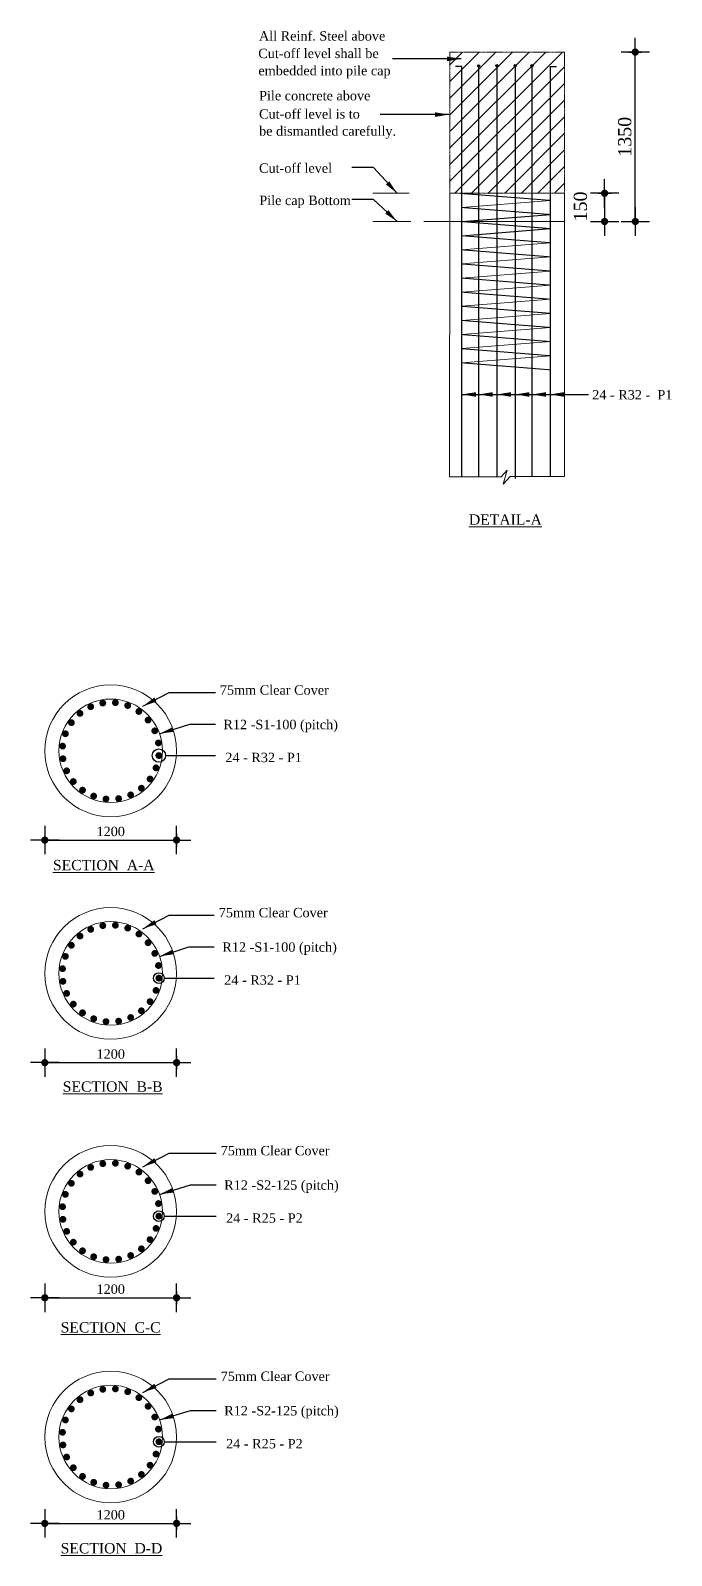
# Model space of a CAD drawing. Header units: millimetres. Extents: x -684453 to 35267, y -286696 to 273430.
# Drawn here: x -91468 to -88063, y 197124 to 205224 of the extents above; entities that cross this region are included whole.
import ezdxf

# ---------------------------------------------------------------- set-up
doc = ezdxf.new("R2010")
doc.units = ezdxf.units.MM
doc.header["$PDMODE"] = 2
doc.linetypes.add('DASHED2', pattern=[0.375, 0.25, -0.125])
doc.linetypes.add('DASHEDX2', pattern=[38.1, 25.4, -12.7])
doc.layers.get('Defpoints').update_dxf_attribs({"lineweight": 13})
for name, color, linetype, lineweight in [('Binder', 136, 'Continuous', 15), ('dim', 4, 'Continuous', 25), ('Dimision', 4, 'Continuous', 9), ('hatch', 65, 'Continuous', 9), ('L.L', 200, 'Continuous', 20), ('Reinf.', 12, 'Continuous', 30), ('Text', 7, 'Continuous', 15)]:
    doc.layers.add(name, color=color, linetype=linetype, lineweight=lineweight)
doc.styles.get("Standard").update_dxf_attribs({"font": 'times.ttf'})
doc.dimstyles.new('ALTER', dxfattribs={"dimtxt": 110, "dimasz": 65, "dimexe": 95, "dimexo": 100, "dimgap": 30, "dimtad": 1, "dimdec": 0, "dimzin": 0, "dimdsep": 46, "dimtxsty": 'Standard', "dimblk": 'DOT', "dimcen": 35, "dimadec": 0, "dimazin": 0, "dimtfac": 1, "dimtdec": 0, "dimtofl": 0, "dimtmove": 0, "dimatfit": 3, "dimfxl": 1, "dimtolj": 1, "dimtzin": 0, "dimarcsym": 0})
doc.dimstyles.new('ISO-70', dxfattribs={"dimscale": 0, "dimtxt": 70, "dimasz": 0.75, "dimexe": 35, "dimexo": 35, "dimgap": 20, "dimtad": 1, "dimdec": 0, "dimlfac": -1, "dimzin": 1, "dimdsep": 46, "dimtxsty": 'Standard', "dimblk": 'DIM', "dimcen": 60, "dimclrd": 256, "dimclre": 256, "dimclrt": 256, "dimadec": 0, "dimazin": 0, "dimtfac": 1, "dimtdec": 0, "dimtix": 1, "dimtofl": 0, "dimtmove": 0, "dimatfit": 3, "dimldrblk": 'DOT', "dimfxl": 35, "dimfxlon": 1, "dimtolj": 1, "dimlwd": -1, "dimarcsym": 0})

# ---------------------------------------------------------------- blocks, each defined once
blk = doc.blocks.new('DIM')
at = {"layer": 'dim'}
for p, q in [((-101, 0), (101, 0)), ((0, -101), (0, 101))]:
    blk.add_line(p, q, dxfattribs=at)
at = {"layer": 'dim', "const_width": 25.4}
blk.add_lwpolyline([(-13, 0, 1), (13, 0, 1)], format="xyb", close=True, dxfattribs=at)
blk = doc.blocks.new('*D84')
at = {"layer": 'Defpoints', "color": 0, "ltscale": 30, "transparency": 16777216}
for p in [(-88629.9, 204359.7), (-88629.7, 204209.7), (-88418.1, 204209.7)]:
    blk.add_point(p, dxfattribs=at)
at = {"layer": 'dim', "lineweight": -2, "ltscale": 30, "transparency": 16777216}
for p, q in [((-88453.1, 204359.7), (-88383.1, 204359.7)), ((-88453.1, 204209.7), (-88383.1, 204209.7))]:
    blk.add_line(p, q, dxfattribs=at)
at = {"layer": 'dim', "ltscale": 30, "transparency": 16777216}
blk.add_line((-88418.1, 204358.9), (-88418.1, 204210.4), dxfattribs=at)
at = {"layer": 'dim', "ltscale": 30, "transparency": 16777216, "xscale": 0.75, "yscale": 0.75, "zscale": 0.75}
for p, rotation in [((-88418.1, 204359.7), 90), ((-88418.1, 204209.7), 270)]:
    blk.add_blockref('DIM', p, dxfattribs=dict(at, rotation=rotation))
at = {"layer": 'dim', "ltscale": 30, "transparency": 16777216, "insert": (-88546.5, 204289.7), "char_height": 70, "attachment_point": 5, "rotation": 90}
blk.add_mtext('\\A1;150', dxfattribs=at)
blk = doc.blocks.new('_Dot')
at = {"color": 0, "linetype": 'ByBlock', "lineweight": -2}
blk.add_line((-0.5, 0), (-1, 0), dxfattribs=at)
at = {"color": 0, "linetype": 'ByBlock', "const_width": 0.5}
blk.add_lwpolyline([(-0.25, 0, 1), (0.25, 0, 1)], format="xyb", close=True, dxfattribs=at)
blk = doc.blocks.new('*D85')
at = {"layer": 'Defpoints', "color": 0, "ltscale": 30, "transparency": 16777216}
for p in [(-88631.1, 205109.6), (-88255.1, 205109.6), (-88629.7, 204209.7)]:
    blk.add_point(p, dxfattribs=at)
at = {"layer": 'dim', "lineweight": -2, "ltscale": 30, "transparency": 16777216}
for p, q in [((-88290.1, 205109.6), (-88220.1, 205109.6)), ((-88290.1, 204209.7), (-88220.1, 204209.7))]:
    blk.add_line(p, q, dxfattribs=at)
at = {"layer": 'dim', "ltscale": 30, "transparency": 16777216}
blk.add_line((-88255.1, 204210.4), (-88255.1, 205108.9), dxfattribs=at)
at = {"layer": 'dim', "ltscale": 30, "transparency": 16777216, "xscale": 0.75, "yscale": 0.75, "zscale": 0.75}
for p, rotation in [((-88255.1, 205109.6), 90), ((-88255.1, 204209.7), 270)]:
    blk.add_blockref('DIM', p, dxfattribs=dict(at, rotation=rotation))
at = {"layer": 'dim', "ltscale": 30, "transparency": 16777216, "insert": (-88310.7, 204659.7), "char_height": 70, "attachment_point": 5, "rotation": 90}
blk.add_mtext('\\A1;1350', dxfattribs=at)
blk = doc.blocks.new('*D106')
at = {"layer": 'Defpoints', "color": 0, "ltscale": 30, "transparency": 16777216}
for p in [(-91391.6, 200215.9), (-90691.6, 200215.9), (-90691.6, 199741.9)]:
    blk.add_point(p, dxfattribs=at)
at = {"layer": 'dim', "lineweight": -2, "ltscale": 30, "transparency": 16777216}
for p, q in [((-91391.6, 199776.9), (-91391.6, 199706.9)), ((-90691.6, 199776.9), (-90691.6, 199706.9))]:
    blk.add_line(p, q, dxfattribs=at)
at = {"layer": 'dim', "ltscale": 30, "transparency": 16777216}
blk.add_line((-91390.9, 199741.9), (-90692.4, 199741.9), dxfattribs=at)
at = {"layer": 'dim', "ltscale": 30, "transparency": 16777216, "xscale": 0.75, "yscale": 0.75, "zscale": 0.75, "rotation": 180}
blk.add_blockref('DIM', (-91391.6, 199741.9), dxfattribs=at)
at = {"layer": 'dim', "ltscale": 30, "transparency": 16777216, "xscale": 0.75, "yscale": 0.75, "zscale": 0.75}
blk.add_blockref('DIM', (-90691.6, 199741.9), dxfattribs=at)
at = {"layer": 'dim', "ltscale": 30, "transparency": 16777216, "insert": (-91041.6, 199787.4), "char_height": 50, "attachment_point": 5}
blk.add_mtext('\\A1;1200', dxfattribs=at)
blk = doc.blocks.new('*D107')
at = {"layer": 'Defpoints', "color": 0, "ltscale": 30, "transparency": 16777216}
for p in [(-91391.6, 201398.3), (-90691.6, 201398.3), (-90691.6, 200924.2)]:
    blk.add_point(p, dxfattribs=at)
at = {"layer": 'dim', "lineweight": -2, "ltscale": 30, "transparency": 16777216}
for p, q in [((-91391.6, 200959.2), (-91391.6, 200889.2)), ((-90691.6, 200959.2), (-90691.6, 200889.2))]:
    blk.add_line(p, q, dxfattribs=at)
at = {"layer": 'dim', "ltscale": 30, "transparency": 16777216}
blk.add_line((-91390.9, 200924.2), (-90692.4, 200924.2), dxfattribs=at)
at = {"layer": 'dim', "ltscale": 30, "transparency": 16777216, "xscale": 0.75, "yscale": 0.75, "zscale": 0.75, "rotation": 180}
blk.add_blockref('DIM', (-91391.6, 200924.2), dxfattribs=at)
at = {"layer": 'dim', "ltscale": 30, "transparency": 16777216, "xscale": 0.75, "yscale": 0.75, "zscale": 0.75}
blk.add_blockref('DIM', (-90691.6, 200924.2), dxfattribs=at)
at = {"layer": 'dim', "ltscale": 30, "transparency": 16777216, "insert": (-91041.6, 200969.7), "char_height": 50, "attachment_point": 5}
blk.add_mtext('\\A1;1200', dxfattribs=at)
blk = doc.blocks.new('*D108')
at = {"layer": 'Defpoints', "color": 0, "ltscale": 30, "transparency": 16777216}
for p in [(-91391.6, 198951.7), (-90691.6, 198951.7), (-90691.6, 198493)]:
    blk.add_point(p, dxfattribs=at)
at = {"layer": 'dim', "lineweight": -2, "ltscale": 30, "transparency": 16777216}
for p, q in [((-91391.6, 198528), (-91391.6, 198458)), ((-90691.6, 198528), (-90691.6, 198458))]:
    blk.add_line(p, q, dxfattribs=at)
at = {"layer": 'dim', "ltscale": 30, "transparency": 16777216}
blk.add_line((-91390.9, 198493), (-90692.4, 198493), dxfattribs=at)
at = {"layer": 'dim', "ltscale": 30, "transparency": 16777216, "xscale": 0.75, "yscale": 0.75, "zscale": 0.75, "rotation": 180}
blk.add_blockref('DIM', (-91391.6, 198493), dxfattribs=at)
at = {"layer": 'dim', "ltscale": 30, "transparency": 16777216, "xscale": 0.75, "yscale": 0.75, "zscale": 0.75}
blk.add_blockref('DIM', (-90691.6, 198493), dxfattribs=at)
at = {"layer": 'dim', "ltscale": 30, "transparency": 16777216, "insert": (-91041.6, 198538.5), "char_height": 50, "attachment_point": 5}
blk.add_mtext('\\A1;1200', dxfattribs=at)
blk = doc.blocks.new('*D109')
at = {"layer": 'Defpoints', "color": 0, "ltscale": 30, "transparency": 16777216}
for p in [(-91391.6, 197753.3), (-90691.6, 197753.3), (-90691.6, 197294.7)]:
    blk.add_point(p, dxfattribs=at)
at = {"layer": 'dim', "lineweight": -2, "ltscale": 30, "transparency": 16777216}
for p, q in [((-91391.6, 197329.7), (-91391.6, 197259.7)), ((-90691.6, 197329.7), (-90691.6, 197259.7))]:
    blk.add_line(p, q, dxfattribs=at)
at = {"layer": 'dim', "ltscale": 30, "transparency": 16777216}
blk.add_line((-91390.9, 197294.7), (-90692.4, 197294.7), dxfattribs=at)
at = {"layer": 'dim', "ltscale": 30, "transparency": 16777216, "xscale": 0.75, "yscale": 0.75, "zscale": 0.75, "rotation": 180}
blk.add_blockref('DIM', (-91391.6, 197294.7), dxfattribs=at)
at = {"layer": 'dim', "ltscale": 30, "transparency": 16777216, "xscale": 0.75, "yscale": 0.75, "zscale": 0.75}
blk.add_blockref('DIM', (-90691.6, 197294.7), dxfattribs=at)
at = {"layer": 'dim', "ltscale": 30, "transparency": 16777216, "insert": (-91041.6, 197340.1), "char_height": 50, "attachment_point": 5}
blk.add_mtext('\\A1;1200', dxfattribs=at)

msp = doc.modelspace()

# ---------------------------------------------------------------- hatches: boundary and pattern name
at = {"layer": 'hatch', "ltscale": 30}
h = msp.add_hatch(dxfattribs=at)
h.set_pattern_fill('ANSI31', color=256, scale=500, style=0)
h.set_pattern_definition([(45, (-89917.4, 248558.185), (-44.19417, 44.19417), [])])
h.paths.add_polyline_path([(-88631.1, 205109.6), (-88706.1, 205109.5), (-88706.1, 204359.5), (-88631.1, 204359.6), (-88631.1, 204560)])
h.paths.add_polyline_path([(-88706.1, 205109.5), (-88803.8, 205109.4), (-88803.8, 204359.4), (-88706.1, 204359.5)])
h.paths.add_polyline_path([(-88803.8, 205109.4), (-88892.6, 205109.2), (-88892.6, 204359.2), (-88803.8, 204359.4)])
h.paths.add_polyline_path([(-88892.6, 205109.2), (-88990.2, 205109.1), (-88990.2, 204359.1), (-88892.6, 204359.2)])
h.paths.add_polyline_path([(-88990.2, 205109.1), (-89087.2, 205108.9), (-89087.2, 204358.9), (-88990.2, 204359.1)])
h.paths.add_polyline_path([(-89087.2, 205108.9), (-89176.1, 205108.8), (-89176.1, 204358.8), (-89087.2, 204358.9)])
h.paths.add_polyline_path([(-89176.1, 205108.8), (-89241.1, 205108.7), (-89241.1, 204558.7), (-89241.1, 204358.7), (-89176.1, 204358.8)])
at = {"layer": 'Reinf.', "ltscale": 5}
for points in [[(-89093.2, 205036.6, 1), (-89081.2, 205036.6, 1)], [(-88996.6, 205037, 1), (-88984.6, 205037, 1)], [(-88899, 205037, 1), (-88887, 205037, 1)], [(-88810.2, 205037, 1), (-88798.2, 205037, 1)]]:
    msp.add_hatch(color=256, dxfattribs=at).paths.add_polyline_path(points)

# ---------------------------------------------------------------- linework, layer by layer
at = {"layer": 'Binder', "linetype": 'DASHEDX2', "ltscale": 0.007}
for p, q in [((-88706.1, 204321.8), (-89186.1, 204359.3)), ((-88706.1, 204246.8), (-89176.1, 204284.3)), ((-88706.1, 204171.8), (-89176.1, 204209.3)), ((-88706.1, 204096.8), (-89176.1, 204134.3)), ((-88706.1, 204021.8), (-89176.1, 204059.3)), ((-88706.1, 203946.8), (-89176.1, 203984.3)), ((-88706.1, 203871.8), (-89176.1, 203909.3)), ((-88706.1, 203796.8), (-89176.1, 203834.3)), ((-88706.1, 203721.8), (-89176.1, 203759.3)), ((-88706.1, 203646.8), (-89176.1, 203684.3)), ((-88706.1, 203571.8), (-89176.1, 203609.3)), ((-88706.1, 203496.8), (-89176.1, 203534.3)), ((-88706.1, 203421.8), (-89176.1, 203459.3))]:
    msp.add_line(p, q, dxfattribs=at)
at = {"layer": 'Binder', "ltscale": 5}
for p, q in [((-89176.1, 204284.3), (-88706.1, 204321.8)), ((-89176.1, 204209.3), (-88706.1, 204246.8)), ((-89176.1, 204134.3), (-88706.1, 204171.8)), ((-89176.1, 204059.3), (-88706.1, 204096.8)), ((-89176.1, 203984.3), (-88706.1, 204021.8)), ((-89176.1, 203909.3), (-88706.1, 203946.8)), ((-89176.1, 203834.3), (-88706.1, 203871.8)), ((-89176.1, 203759.3), (-88706.1, 203796.8)), ((-89176.1, 203684.3), (-88706.1, 203721.8)), ((-89176.1, 203609.3), (-88706.1, 203646.8)), ((-89176.1, 203534.3), (-88706.1, 203571.8)), ((-89176.1, 203459.3), (-88706.1, 203496.8))]:
    msp.add_line(p, q, dxfattribs=at)
for centre in [(-91041.6, 201398.3), (-91041.6, 200215.9), (-91041.6, 198951.7), (-91041.6, 197753.3)]:
    msp.add_circle(centre, 275, dxfattribs=at)
at = {"layer": 'dim', "ltscale": 30}
for p, q in [((-90750.2, 201373.2), (-90485.7, 201373.2)), ((-90757.3, 200190.9), (-90491.4, 200190.9)), ((-90757.3, 198926.6), (-90481.5, 198926.6)), ((-90757.3, 197728.2), (-90481.5, 197728.2))]:
    msp.add_line(p, q, dxfattribs=at)
for centre, radius in [((-90785.8, 201373.2), 35.7), ((-90785.8, 200190.9), 28.6), ((-90785.8, 198926.6), 28.6), ((-90785.8, 197728.2), 28.6)]:
    msp.add_circle(centre, radius, dxfattribs=at)
at = {"layer": 'Dimision'}
msp.add_line((-89240.8, 204209.6), (-89377.9, 204209.6), dxfattribs=at)
at = {"layer": 'L.L', "linetype": 'DASHED2', "ltscale": 0.9}
for p, q in [((-88631.1, 205109.6), (-89240.7, 205108.7)), ((-89240.7, 204359.6), (-89240.7, 205108.7)), ((-88631.1, 204359.6), (-88631.1, 205109.6)), ((-88631.1, 204359.7), (-89240.7, 204359.6))]:
    msp.add_line(p, q, dxfattribs=at)
at = {"layer": 'L.L', "ltscale": 5}
for p, q in [((-89240.7, 204359.6), (-89241.1, 202854.3)), ((-88631.1, 204359.6), (-88631.1, 202855.7)), ((-88629.7, 204209.7), (-89240.8, 204209.6))]:
    msp.add_line(p, q, dxfattribs=at)
msp.add_lwpolyline([(-88631.1, 202855.7), (-88920.2, 202855.7), (-88956.7, 202814.9), (-88935.2, 202888.7), (-88967.2, 202854.3), (-89241.1, 202854.3)], dxfattribs=at)
for centre in [(-91041.6, 201398.3), (-91041.6, 200215.9), (-91041.6, 198951.7), (-91041.6, 197753.3)]:
    msp.add_circle(centre, 350, dxfattribs=at)
at = {"layer": 'Reinf.', "ltscale": 5}
for p, q in [((-89176.1, 205033.8), (-89209.4, 205033.8)), ((-89087.2, 205030.6), (-89087.2, 202854.3)), ((-88990.2, 205030.7), (-88990.2, 202854.3)), ((-88892.6, 205030.9), (-88892.6, 202844)), ((-88803.8, 205031), (-88803.8, 202855.7)), ((-88706.1, 205033.8), (-88672.7, 205033.8)), ((-89176.1, 204209.3), (-88706.1, 204246.8)), ((-89176.1, 204134.3), (-88706.1, 204171.8))]:
    msp.add_line(p, q, dxfattribs=at)
for points in [[(-89176.1, 202854.3), (-89176.1, 205033.8)], [(-88706.1, 202855.7), (-88706.1, 205034.5)]]:
    msp.add_lwpolyline(points, dxfattribs=at)
at = {"layer": 'Reinf.', "ltscale": 30, "const_width": 18}
for points in [[(-91196.9, 201592.3, 1), (-91212.5, 201601.3, 1)], [(-91141.4, 201625.9, 1), (-91154.1, 201638.7, 1)], [(-91079.1, 201644, 1), (-91088.1, 201659.6, 1)], [(-91014.2, 201645.3, 1), (-91018.9, 201662.7, 1)], [(-90951.2, 201629.8, 1), (-90951.2, 201647.8, 1)], [(-90894.3, 201598.5, 1), (-90889.7, 201615.9, 1)], [(-91241.9, 201545.5, 1), (-91259.3, 201550.2, 1)], [(-90847.5, 201553.6, 1), (-90838.5, 201569.2, 1)], [(-91273.2, 201488.7, 1), (-91291.2, 201488.7, 1)], [(-90813.9, 201498.1, 1), (-90801.2, 201510.8, 1)], [(-90795.9, 201435.7, 1), (-90780.3, 201444.7, 1)], [(-91288.7, 201425.7, 1), (-91306.1, 201421, 1)], [(-91287.4, 201360.8, 1), (-91303, 201351.8, 1)], [(-90794.5, 201370.8, 1), (-90777.1, 201375.5, 1)], [(-91269.3, 201298.5, 1), (-91282, 201285.7, 1)], [(-90810, 201307.8, 1), (-90792, 201307.8, 1)], [(-91235.7, 201242.9, 1), (-91244.7, 201227.3, 1)], [(-91188.9, 201198, 1), (-91193.6, 201180.6, 1)], [(-90886.3, 201204.2, 1), (-90870.7, 201195.2, 1)], [(-90841.3, 201251, 1), (-90824, 201246.3, 1)], [(-91132, 201166.7, 1), (-91132, 201148.7, 1)], [(-91069, 201151.2, 1), (-91064.4, 201133.8, 1)], [(-91004.1, 201152.5, 1), (-90995.1, 201136.9, 1)], [(-90941.8, 201170.6, 1), (-90929.1, 201157.8, 1)], [(-91079.1, 200461.7, 1), (-91088.1, 200477.3, 1)], [(-91014.2, 200463, 1), (-91018.9, 200480.4, 1)], [(-91196.9, 200410, 1), (-91212.5, 200419, 1)], [(-91141.4, 200443.6, 1), (-91154.1, 200456.3, 1)], [(-90951.2, 200447.5, 1), (-90951.2, 200465.5, 1)], [(-90894.3, 200416.2, 1), (-90889.7, 200433.6, 1)], [(-90847.5, 200371.3, 1), (-90838.5, 200386.9, 1)], [(-91273.2, 200306.4, 1), (-91291.2, 200306.4, 1)], [(-91241.9, 200363.2, 1), (-91259.3, 200367.9, 1)], [(-90813.9, 200315.7, 1), (-90801.2, 200328.5, 1)], [(-91288.7, 200243.3, 1), (-91306.1, 200238.7, 1)], [(-90795.9, 200253.4, 1), (-90780.3, 200262.4, 1)], [(-91287.4, 200178.5, 1), (-91303, 200169.5, 1)], [(-90794.5, 200188.5, 1), (-90777.1, 200193.2, 1)], [(-91269.3, 200116.1, 1), (-91282, 200103.4, 1)], [(-90841.3, 200068.7, 1), (-90824, 200064, 1)], [(-90810, 200125.5, 1), (-90792, 200125.5, 1)], [(-91235.7, 200060.6, 1), (-91244.7, 200045, 1)], [(-91188.9, 200015.7, 1), (-91193.6, 199998.3, 1)], [(-91132, 199984.4, 1), (-91132, 199966.4, 1)], [(-90941.8, 199988.3, 1), (-90929.1, 199975.5, 1)], [(-90886.3, 200021.8, 1), (-90870.7, 200012.8, 1)], [(-91069, 199968.9, 1), (-91064.4, 199951.5, 1)], [(-91004.1, 199970.2, 1), (-90995.1, 199954.6, 1)], [(-91141.4, 199179.4, 1), (-91154.1, 199192.1, 1)], [(-91079.1, 199197.4, 1), (-91088.1, 199213, 1)], [(-91014.2, 199198.8, 1), (-91018.9, 199216.1, 1)], [(-90951.2, 199183.2, 1), (-90951.2, 199201.2, 1)], [(-91241.9, 199099, 1), (-91259.3, 199103.6, 1)], [(-91196.9, 199145.8, 1), (-91212.5, 199154.8, 1)], [(-90894.3, 199151.9, 1), (-90889.7, 199169.3, 1)], [(-90847.5, 199107, 1), (-90838.5, 199122.6, 1)], [(-91273.2, 199042.1, 1), (-91291.2, 199042.1, 1)], [(-90813.9, 199051.5, 1), (-90801.2, 199064.2, 1)], [(-91288.7, 198979.1, 1), (-91306.1, 198974.4, 1)], [(-90795.9, 198989.1, 1), (-90780.3, 198998.1, 1)], [(-90794.5, 198924.3, 1), (-90777.1, 198928.9, 1)], [(-91287.4, 198914.2, 1), (-91303, 198905.2, 1)], [(-91269.3, 198851.9, 1), (-91282, 198839.1, 1)], [(-90810, 198861.3, 1), (-90792, 198861.3, 1)], [(-91235.7, 198796.3, 1), (-91244.7, 198780.8, 1)], [(-90841.3, 198804.4, 1), (-90824, 198799.7, 1)], [(-91188.9, 198751.4, 1), (-91193.6, 198734, 1)], [(-91132, 198720.1, 1), (-91132, 198702.1, 1)], [(-91069, 198704.6, 1), (-91064.4, 198687.2, 1)], [(-91004.1, 198705.9, 1), (-90995.1, 198690.3, 1)], [(-90941.8, 198724, 1), (-90929.1, 198711.3, 1)], [(-90886.3, 198757.6, 1), (-90870.7, 198748.6, 1)], [(-91196.9, 197947.4, 1), (-91212.5, 197956.4, 1)], [(-91141.4, 197981, 1), (-91154.1, 197993.7, 1)], [(-91079.1, 197999.1, 1), (-91088.1, 198014.7, 1)], [(-91014.2, 198000.4, 1), (-91018.9, 198017.8, 1)], [(-90951.2, 197984.9, 1), (-90951.2, 198002.9, 1)], [(-90894.3, 197953.6, 1), (-90889.7, 197971, 1)], [(-91241.9, 197900.6, 1), (-91259.3, 197905.3, 1)], [(-90847.5, 197908.7, 1), (-90838.5, 197924.2, 1)], [(-91273.2, 197843.8, 1), (-91291.2, 197843.8, 1)], [(-90813.9, 197853.1, 1), (-90801.2, 197865.9, 1)], [(-90795.9, 197790.8, 1), (-90780.3, 197799.8, 1)], [(-91288.7, 197780.7, 1), (-91306.1, 197776.1, 1)], [(-91287.4, 197715.9, 1), (-91303, 197706.9, 1)], [(-90794.5, 197725.9, 1), (-90777.1, 197730.6, 1)], [(-91269.3, 197653.5, 1), (-91282, 197640.8, 1)], [(-90810, 197662.9, 1), (-90792, 197662.9, 1)], [(-91235.7, 197598, 1), (-91244.7, 197582.4, 1)], [(-91188.9, 197553.1, 1), (-91193.6, 197535.7, 1)], [(-90886.3, 197559.2, 1), (-90870.7, 197550.2, 1)], [(-90841.3, 197606.1, 1), (-90824, 197601.4, 1)], [(-91132, 197521.8, 1), (-91132, 197503.8, 1)], [(-91069, 197506.3, 1), (-91064.4, 197488.9, 1)], [(-91004.1, 197507.6, 1), (-90995.1, 197492, 1)], [(-90941.8, 197525.6, 1), (-90929.1, 197512.9, 1)]]:
    msp.add_lwpolyline(points, format="xyb", close=True, dxfattribs=at)
at = {"layer": 'Reinf.', "ltscale": 5}
for centre in [(-89087.2, 205036.6), (-88990.6, 205037), (-88893, 205037), (-88804.2, 205037)]:
    msp.add_circle(centre, 6, dxfattribs=at)
at = {"layer": 'Text'}
for p, q in [((-89456.8, 204359.6), (-89648.8, 204359.6)), ((-89447.4, 204209.6), (-89648.6, 204209.6))]:
    msp.add_line(p, q, dxfattribs=at)

# ---------------------------------------------------------------- texts
at = {"layer": 'Text', "ltscale": 30}
for s, height, p in [('All Reinf. Steel above', 50, (-90254.2, 205170.5)), ('Cut-off level shall be ', 50, (-90257.6, 205077.5)), ('embedded into pile cap', 50, (-90257.2, 204986)), ('Pile concrete above ', 50, (-90253.4, 204853)), ('Cut-off level is to ', 50, (-90253.4, 204756)), ('be dismantled carefully.', 50, (-90253.4, 204665.5)), ('Cut-off level ', 50, (-90253.7, 204468.4)), ('Pile cap Bottom', 50, (-90252.4, 204296.9)), ('24 - R32 -  P1', 50, (-88484, 203264.5)), (' %%uDETAIL-A', 55, (-89159.6, 202598.9))]:
    msp.add_text(s, height=height, dxfattribs=at).set_placement(p)
at = {"layer": 'Text', "ltscale": 30, "attachment_point": 1}
for s, insert, char_height, width in [('75mm Clear Cover', (-90461.8, 201746.2), 50, 7399.401), ('R12 -S1-100 (pitch)', (-90442.8, 201563.1), 50, 7399.401), ('24 - R32 - P1', (-90432.9, 201388), 50, 7399.401), ('{\\LSECTION  A-A}', (-91348.6, 200818.8), 55, 5833.808), ('75mm Clear Cover', (-90467.5, 200563.9), 50, 7399.401), ('R12 -S1-100 (pitch)', (-90448.5, 200380.8), 50, 7399.401), ('24 - R32 - P1', (-90438.7, 200205.7), 50, 7399.401), ('{\\LSECTION  B-B}', (-91296.5, 199642.3), 55, 5833.808), ('75mm Clear Cover', (-90457.6, 199299.6), 50, 7399.401), ('R12 -S2-125 (pitch)', (-90438.6, 199116.6), 50, 7399.401), ('24 - R25 - P2', (-90428.8, 198941.4), 50, 7399.401), ('{\\LSECTION  C-C}', (-91307.4, 198363.3), 55, 5833.808), ('75mm Clear Cover', (-90457.6, 198101.3), 50, 7399.401), ('R12 -S2-125 (pitch)', (-90438.6, 197918.2), 50, 7399.401), ('24 - R25 - P2', (-90428.8, 197743), 50, 7399.401), ('{\\LSECTION  D-D}', (-91307.4, 197190.2), 55, 5833.808)]:
    msp.add_mtext(s, dxfattribs=dict(at, insert=insert, char_height=char_height, width=width))

# ---------------------------------------------------------------- dimensions: what is measured, and where the dimension line sits
at = {"layer": 'dim', "ltscale": 30}
dim = msp.add_linear_dim(base=(-88255.1, 205109.6), p1=(-88629.7, 204209.7), p2=(-88631.1, 205109.6), angle=90, text='1350', dimstyle='ISO-70', override={"dimscale": 1}, dxfattribs=at)
dim.commit()
dim.dimension.update_dxf_attribs({"geometry": '*D85', "text_midpoint": (-88310.7, 204659.7)})
dim = msp.add_linear_dim(base=(-88418.1, 204209.7), p1=(-88629.9, 204359.7), p2=(-88629.7, 204209.7), angle=90, text='150', dimstyle='ISO-70', override={"dimscale": 1, "dimtmove": 2}, dxfattribs=at)
dim.commit()
dim.dimension.update_dxf_attribs({"geometry": '*D84', "text_midpoint": (-88546.5, 204289.7), "dimtype": 160})
for base, p1, p2, override, picture, middle in [((-90691.6, 200924.2), (-91391.6, 201398.3), (-90691.6, 201398.3), {"dimscale": 1, "dimtxt": 50, "dimasz": 0.75}, '*D107', (-91041.6, 200969.7)), ((-90691.6, 199741.9), (-91391.6, 200215.9), (-90691.6, 200215.9), {"dimscale": 1, "dimtxt": 50}, '*D106', (-91041.6, 199787.4)), ((-90691.6, 198493), (-91391.6, 198951.7), (-90691.6, 198951.7), {"dimscale": 1, "dimtxt": 50}, '*D108', (-91041.6, 198538.5)), ((-90691.6, 197294.7), (-91391.6, 197753.3), (-90691.6, 197753.3), {"dimscale": 1, "dimtxt": 50}, '*D109', (-91041.6, 197340.1))]:
    dim = msp.add_linear_dim(base=base, p1=p1, p2=p2, text='1200', dimstyle='ISO-70', override=override, dxfattribs=at)
    dim.commit()
    dim.dimension.update_dxf_attribs({"geometry": picture, "text_midpoint": middle})

# ---------------------------------------------------------------- leaders
for points in [[(-89179.8, 205073.5), (-89544.8, 205073.5)], [(-89244.8, 204777.6), (-89609.8, 204777.6)], [(-89520.5, 204359.6), (-89645, 204495.7), (-89761, 204495.7)], [(-89520.3, 204209.6), (-89644.8, 204326.7), (-89760.8, 204326.7)], [(-89176.1, 203291), (-88610.1, 203291)], [(-89087.2, 203291), (-88517, 203291)], [(-88990.2, 203291), (-88517, 203291)], [(-88892.6, 203291), (-88507, 203291)], [(-88803.8, 203291), (-88610.1, 203291)], [(-88707.4, 203291), (-88503.5, 203291)], [(-90870.4, 201635.6), (-90731.6, 201708.2), (-90485.7, 201708.2)], [(-90782, 201488.9), (-90621.2, 201539.1), (-90485.7, 201539.1)], [(-90870.4, 200453.3), (-90731.6, 200525.9), (-90491.4, 200525.9)], [(-90782, 200306.6), (-90627, 200356.8), (-90491.4, 200356.8)], [(-90870.4, 199189), (-90731.6, 199261.6), (-90481.5, 199261.6)], [(-90782, 199042.3), (-90617.1, 199092.5), (-90481.5, 199092.5)], [(-90870.4, 197990.7), (-90731.6, 198063.3), (-90481.5, 198063.3)], [(-90782, 197844), (-90617.1, 197894.2), (-90481.5, 197894.2)]]:
    msp.add_leader(points, dimstyle='ALTER', override={"dimasz": 75, "dimtad": 0}, dxfattribs=at)

doc.saveas('drawing.dxf')
